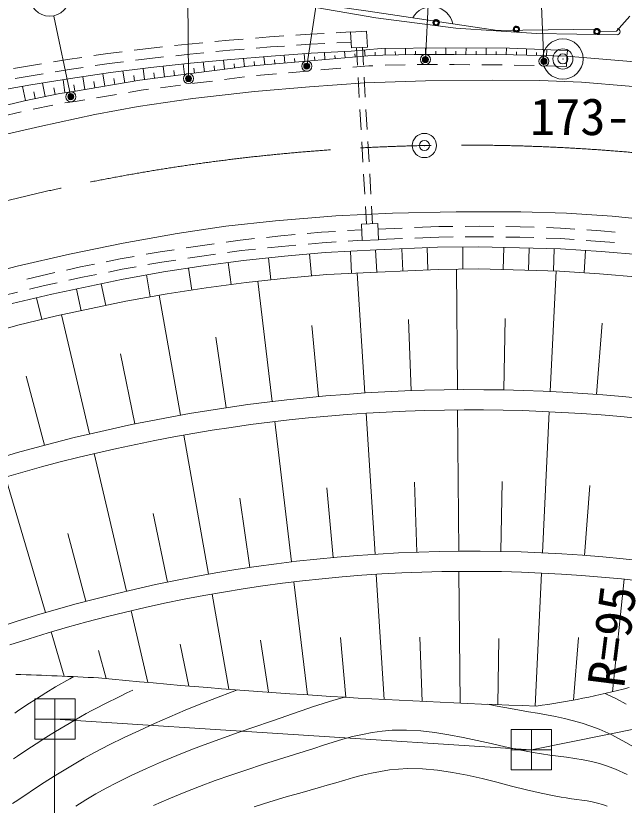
# Model space of a CAD drawing. Units: millimetres, scale not verified. Extents: x 40000 to 680000, y 20000 to 380000.
# Drawn here: x 345498 to 375664, y 280176 to 319281 of the extents above; entities that cross this region are included whole.
import ezdxf
from ezdxf.enums import TextEntityAlignment as Align

# ---------------------------------------------------------------- set-up
doc = ezdxf.new("R2010")
doc.units = ezdxf.units.MM
doc.header["$LTSCALE"] = 1000
doc.header["$PDMODE"] = 32
doc.header["$PDSIZE"] = 500
doc.linetypes.add('CHAIN', pattern=[18.5, 12, -1.5, 3.5, -1.5])
for name, color, linetype, lineweight in [('M-BGD', 7, 'Continuous', 13), ('M-BMK', 2, 'CHAIN', 13), ('M-BMK-ROW', 30, 'Continuous', 13), ('M-BMK-SRVR', 3, 'Continuous', 13), ('M-STR-HTXT', 7, 'Continuous', 13), ('M-STR-STRC', 7, 'Continuous', 13)]:
    doc.layers.add(name, color=color, linetype=linetype, lineweight=lineweight)
doc.styles.add('ＭＳ ゴシック', font='')
doc.styles.get('ＭＳ ゴシック').set_extended_font_data('MS Gothic')

msp = doc.modelspace()

# ---------------------------------------------------------------- linework, layer by layer
at = {"layer": 'M-BGD'}
for p, q in [((375275, 318524), (375935, 319266)), ((359383, 318323), (360086, 318370)), ((360086, 318370), (360790, 318408)), ((361389, 318440), (362092, 318478)), ((375275, 318524), (374422, 318507)), ((354069, 317877), (354773, 317945)), ((355370, 318002), (356074, 318069)), ((356074, 318069), (356779, 318127)), ((357377, 318177), (358081, 318235)), ((358081, 318235), (358785, 318282)), ((361419, 317941), (362121, 317979)), ((351371, 317575), (352079, 317663)), ((352079, 317663), (352776, 317738)), ((353373, 317802), (354069, 317877)), ((355418, 317504), (356119, 317571)), ((356119, 317571), (356820, 317629)), ((357418, 317678), (358119, 317736)), ((358119, 317736), (358818, 317783)), ((359417, 317824), (360117, 317871)), ((360117, 317871), (360819, 317909)), ((362384, 317700), (362434, 316827)), ((362683, 317718), (362734, 316843)), ((362821, 317283), (362795, 317586)), ((363819, 317337), (363813, 317660)), ((364819, 317356), (364813, 317674)), ((365819, 317364), (365818, 317687)), ((366319, 317365), (366319, 317533)), ((366819, 317365), (366818, 317701)), ((367819, 317361), (367822, 317692)), ((368819, 317352), (368822, 317683)), ((369819, 317343), (369822, 317674)), ((370818, 317324), (370826, 317640)), ((371818, 317298), (371826, 317601)), ((348066, 317112), (348770, 317218)), ((349363, 317307), (350067, 317412)), ((350067, 317412), (350775, 317501)), ((351434, 317079), (352137, 317167)), ((352137, 317167), (352830, 317241)), ((353427, 317305), (354120, 317380)), ((354120, 317380), (354821, 317447)), ((356844, 316759), (356790, 317175)), ((357839, 316855), (357803, 317259)), ((358835, 316943), (358801, 317331)), ((359333, 316987), (359317, 317171)), ((359831, 317031), (359799, 317398)), ((360329, 317073), (360315, 317244)), ((360828, 317115), (360799, 317457)), ((361326, 317157), (361313, 317313)), ((361824, 317199), (361798, 317511)), ((362322, 317241), (362310, 317393)), ((363320, 317314), (363311, 317475)), ((364319, 317347), (364316, 317506)), ((365319, 317364), (365319, 317525)), ((367319, 317365), (367320, 317531)), ((368319, 317356), (368320, 317522)), ((369319, 317347), (369320, 317513)), ((370319, 317336), (370323, 317494)), ((371318, 317311), (371322, 317463)), ((372805, 316773), (372818, 317273)), ((345390, 316668), (346087, 316790)), ((346087, 316790), (346780, 316903)), ((347373, 316999), (348066, 317112)), ((349436, 316812), (350135, 316917)), ((350135, 316917), (350838, 317005)), ((352877, 316247), (352806, 316786)), ((353868, 316376), (353801, 316893)), ((354860, 316505), (354797, 316993)), ((355356, 316568), (355327, 316796)), ((355852, 316632), (355793, 317088)), ((356348, 316695), (356321, 316904)), ((357341, 316811), (357323, 317013)), ((358337, 316899), (358320, 317093)), ((362995, 316795), (362210, 316730)), ((363207, 316807), (362995, 316795)), ((364806, 316856), (363806, 316837)), ((366406, 316865), (365406, 316864)), ((367227, 316866), (367006, 316866)), ((368006, 316859), (367227, 316866)), ((369606, 316845), (368606, 316854)), ((371206, 316814), (370206, 316839)), ((372805, 316773), (371806, 316799)), ((346170, 316297), (346861, 316410)), ((347453, 316506), (348144, 316618)), ((348144, 316618), (348843, 316723)), ((349911, 315795), (349807, 316413)), ((350898, 315961), (350799, 316546)), ((351885, 316118), (351813, 316673)), ((352381, 316183), (352346, 316452)), ((353372, 316312), (353339, 316570)), ((354364, 316441), (354333, 316685)), ((358424, 316405), (357428, 316316)), ((359958, 316541), (359022, 316458)), ((360018, 316546), (359958, 316541)), ((361612, 316679), (360616, 316596)), ((345476, 316175), (346170, 316297)), ((347937, 315474), (347846, 316114)), ((348925, 315629), (348818, 316264)), ((349418, 315712), (349366, 316021)), ((350404, 315878), (350355, 316171)), ((351391, 316044), (351344, 316320)), ((355245, 316050), (354366, 315937)), ((356832, 316253), (355840, 316126)), ((362469, 316228), (362527, 315230)), ((362769, 316244), (362826, 315245)), ((345977, 315081), (345831, 315781)), ((346956, 315286), (346818, 315947)), ((347445, 315388), (347379, 315704)), ((348432, 315546), (348379, 315864)), ((351716, 315592), (351083, 315485)), ((352071, 315638), (351716, 315592)), ((353658, 315845), (352666, 315716)), ((354366, 315937), (354253, 315922)), ((346466, 315184), (346397, 315514)), ((350491, 315386), (349505, 315220)), ((347336, 314855), (346357, 314650)), ((348442, 315041), (347925, 314967)), ((348914, 315120), (348442, 315041)), ((345772, 314520), (344798, 314292)), ((362561, 314631), (362619, 313633)), ((362861, 314646), (362919, 313648)), ((362654, 313034), (362712, 312035)), ((362954, 313049), (363011, 312051)), ((362746, 311437), (362804, 310438)), ((363046, 311452), (363104, 310453)), ((362839, 309839), (362889, 308967)), ((363139, 309854), (363189, 308979)), ((360650, 308557), (359943, 308494)), ((361349, 308600), (360650, 308557)), ((362648, 308681), (361948, 308638)), ((364660, 308762), (363454, 308711)), ((366466, 308837), (365260, 308787)), ((367175, 308844), (366466, 308837)), ((368483, 308855), (367775, 308849)), ((369194, 308848), (368483, 308855)), ((370504, 308834), (369793, 308842)), ((371206, 308811), (370504, 308834)), ((372508, 308768), (371806, 308791)), ((373211, 308718), (372508, 308768)), ((374511, 308626), (373809, 308676)), ((375221, 308562), (374511, 308626)), ((356623, 308167), (355932, 308069)), ((357332, 308241), (356623, 308167)), ((358638, 308378), (357929, 308304)), ((359345, 308441), (358638, 308378)), ((362669, 308162), (361979, 308119)), ((364678, 308242), (363475, 308191)), ((366480, 308317), (365277, 308267)), ((367181, 308324), (366480, 308317)), ((368483, 308335), (367781, 308329)), ((369188, 308328), (368483, 308335)), ((370492, 308314), (369788, 308322)), ((371187, 308291), (370492, 308314)), ((372481, 308249), (371787, 308271)), ((373176, 308199), (372481, 308249)), ((374470, 308107), (373775, 308157)), ((354646, 307886), (353947, 307782)), ((355337, 307984), (354646, 307886)), ((358689, 307860), (357986, 307787)), ((359390, 307923), (358689, 307860)), ((360689, 308038), (359988, 307976)), ((361380, 308081), (360689, 308038)), ((375176, 308044), (374470, 308107)), ((352654, 307590), (351961, 307467)), ((353353, 307694), (352654, 307590)), ((354721, 307372), (354026, 307268)), ((355407, 307469), (354721, 307372)), ((356687, 307651), (356001, 307553)), ((357389, 307724), (356687, 307651)), ((349398, 306978), (348706, 306837)), ((350677, 307238), (349986, 307097)), ((351370, 307362), (350677, 307238)), ((352738, 307077), (352052, 306955)), ((353433, 307180), (352738, 307077)), ((348706, 306837), (348017, 306685)), ((350775, 306727), (350088, 306588)), ((351461, 306850), (350775, 306727)), ((367350, 306729), (367398, 300759)), ((372284, 306640), (371999, 300668)), ((346741, 306405), (346051, 306238)), ((347431, 306557), (346741, 306405)), ((348814, 306328), (348129, 306178)), ((349500, 306468), (348814, 306328)), ((362419, 306537), (362799, 300594)), ((346858, 305899), (346175, 305733)), ((347543, 306049), (346858, 305899)), ((357501, 306129), (358216, 300173)), ((345592, 305591), (344909, 305425)), ((352612, 305438), (353664, 299497)), ((347769, 304467), (349156, 298569)), ((365097, 300709), (364970, 304243)), ((369699, 300746), (369769, 304282)), ((360504, 300415), (360181, 303938)), ((374296, 300526), (374563, 304053)), ((355935, 299867), (355416, 303365)), ((351403, 299064), (350690, 302529)), ((346924, 298011), (346018, 301430)), ((362862, 299596), (363309, 292610)), ((367406, 299759), (367462, 292760)), ((371951, 299669), (371618, 292677)), ((358335, 299180), (359170, 292230)), ((353838, 298512), (355059, 291619)), ((349385, 297595), (350988, 290781)), ((344990, 296431), (346970, 289717)), ((365384, 292714), (365260, 296181)), ((369541, 292747), (369609, 296216)), ((361237, 292449), (360919, 295904)), ((373692, 292549), (373954, 296009)), ((357110, 291953), (356600, 295385)), ((353017, 291229), (352317, 294627)), ((348971, 290277), (348083, 293631)), ((367470, 291760), (367523, 285231)), ((363372, 291612), (363768, 285414)), ((371570, 291678), (371256, 285090)), ((375659, 291369), (375080, 285794)), ((359289, 291237), (359961, 285642)), ((355233, 290635), (356068, 285920)), ((351217, 289808), (352052, 286253)), ((347253, 288758), (347899, 286567)), ((357638, 288359), (358021, 285775)), ((361598, 288476), (361869, 285523)), ((365533, 288504), (365648, 285317)), ((369455, 288440), (369390, 285156)), ((373391, 288483), (373157, 285386)), ((349605, 287846), (349977, 286445)), ((353642, 288154), (354070, 286080))]:
    msp.add_line(p, q, dxfattribs=at)
for points in [[(374409, 318612), (369374, 318553), (362967, 319508), (359317, 320021), (355897, 320874)], [(362129, 317529), (363614, 317657), (366809, 317701), (369983, 317673), (372855, 317562), (372818, 317273)], [(340158, 314690), (342305, 315138), (344272, 315507), (346245, 315854), (348213, 316173), (350196, 316471), (352189, 316720), (354165, 316932), (356159, 317123), (358152, 317287), (360144, 317422), (362129, 317529)], [(372818, 317273), (370182, 317340), (367229, 317366), (365244, 317364), (363696, 317335), (362960, 317294), (359915, 317039), (357033, 316783), (354302, 316433), (351642, 316086), (348366, 315535), (347680, 315437), (345938, 315073), (344188, 314662), (341419, 314015), (340347, 313829)], [(407867, 316979), (403828, 315891), (400745, 315357), (398271, 315062), (396150, 314941), (393632, 315013), (390970, 315236), (386021, 315861), (380271, 316580), (376390, 316986), (372818, 317273)], [(345316, 305022), (347283, 305488), (350743, 306221), (352823, 306593), (354788, 306894), (356788, 307158), (358815, 307381), (360842, 307559), (363389, 307687), (366405, 307817), (368446, 307843), (372498, 307735), (374515, 307603), (376517, 307436)], [(343223, 303279), (345594, 303957), (347523, 304415), (350953, 305142), (353003, 305507), (354943, 305805), (356920, 306066), (358923, 306286), (360918, 306462), (363440, 306588), (366436, 306717), (368438, 306743), (372448, 306636), (374434, 306506), (376411, 306341)], [(345448, 284741), (345590, 284838), (346053, 285148), (346520, 285452), (346992, 285747), (347471, 286032), (348177, 286436), (348372, 286545)], [(345330, 280259), (345461, 280343), (345945, 280661), (346429, 280980), (346914, 281297), (347401, 281610), (347891, 281917), (348387, 282216), (348888, 282505), (349396, 282781), (350133, 283160), (350876, 283527), (351625, 283884), (352380, 284229), (353139, 284562), (353903, 284886), (354672, 285198), (355444, 285501), (356220, 285793), (356483, 285888)], [(345388, 282478), (345578, 282604), (346046, 282912), (346515, 283219), (346987, 283522), (347461, 283820), (347939, 284111), (348422, 284395), (348704, 284555), (348988, 284711), (349274, 284864), (349561, 285014), (349850, 285162), (350139, 285307), (350430, 285451), (350721, 285594), (351012, 285737), (351303, 285879)], [(348483, 280129), (348974, 280438), (349471, 280736), (349975, 281022), (350488, 281292), (351227, 281654), (351973, 281998), (352727, 282327), (353488, 282641), (354254, 282944), (355024, 283235), (355798, 283517), (356575, 283791), (357354, 284059), (358133, 284323), (358652, 284501), (359172, 284685), (359693, 284870), (360215, 285050), (360739, 285222), (361266, 285380), (361797, 285520), (361868, 285536)], [(374723, 285710), (374790, 285683), (375282, 285448), (375759, 285184)], [(368893, 285175), (369367, 285082), (370023, 284960), (370470, 284882), (370917, 284807), (371365, 284731), (371813, 284651), (372259, 284564), (372702, 284468), (373142, 284360), (373576, 284238), (374005, 284097), (374427, 283937), (375019, 283671), (375595, 283373), (376157, 283049)], [(375813, 281699), (375231, 281969), (374843, 282115), (374446, 282236), (374044, 282336), (373635, 282418), (373223, 282488), (372809, 282549), (372393, 282605), (371977, 282661), (371563, 282721), (371151, 282789), (370455, 282923), (369760, 283072), (369064, 283229), (368368, 283385), (367671, 283533), (366973, 283665), (366274, 283774), (365573, 283853), (364870, 283893), (364165, 283887), (363668, 283849), (363174, 283781), (362684, 283687), (362196, 283573), (361712, 283441), (361229, 283297), (360748, 283145), (360269, 282988), (359791, 282832), (359313, 282681), (358524, 282435), (357736, 282186), (356950, 281930), (356166, 281666), (355386, 281392), (354611, 281106), (353842, 280805), (353079, 280489), (352325, 280156)], [(357309, 280099), (358102, 280346), (358898, 280583), (359695, 280813), (360493, 281038), (360929, 281163), (361367, 281292), (361805, 281420), (362245, 281543), (362687, 281659), (363130, 281763), (363575, 281852), (364022, 281922), (364471, 281969), (364923, 281990), (365669, 281973), (366410, 281905), (367149, 281797), (367884, 281657), (368618, 281492), (369350, 281313), (370082, 281127), (370813, 280944), (371546, 280772), (372280, 280619), (372536, 280574), (372793, 280536), (373051, 280500), (373310, 280465), (373568, 280429), (373824, 280388), (374079, 280339), (374331, 280281), (374579, 280210), (374822, 280125)]]:
    msp.add_lwpolyline(points, dxfattribs=at)
for points in [[(362139, 317686), (362092, 318477), (362882, 318524), (362928, 317732)], [(363442, 308990), (363475, 308190), (362670, 308157), (362636, 308956)]]:
    msp.add_lwpolyline(points, close=True, dxfattribs=at)
for centre, radius, start, end in [((366117, 318670), 1064, 11.5342, 151.5022), ((368064, 218173), 82589, 83.40691, 126.84393), ((368064, 218173), 81589, 83.40691, 126.84393), ((368064, 218173), 74589, 83.40697, 108.34179), ((368064, 218173), 73589, 83.40697, 108.09271), ((342062, 154523), 132173, 86.73038, 88.51011), ((382221, 625214), 340301, 264.49929, 268.16057), ((366151, 323222), 38479, 277.6864, 284.6811)]:
    msp.add_arc(centre, radius, start, end, dxfattribs=at)
for points, knots in [([(477616, 282734), (477077, 284454), (476944, 284915), (476542, 286321), (475833, 288795), (475511, 290203), (474901, 292704), (474396, 294779), (474167, 295955), (473722, 298045), (473040, 301248), (472704, 303053), (472059, 306264), (471582, 308639), (471425, 309993), (470846, 312345), (470385, 314218), (470169, 315289), (469477, 317089), (468269, 320233), (467537, 321996), (465860, 324916), (464484, 327313), (463629, 328636), (461820, 330725), (460727, 331988), (459973, 332582), (458617, 333557), (457467, 334385), (456766, 334809), (455440, 335308), (453891, 335891), (452941, 336002), (451298, 336197), (449251, 336439), (448080, 336525), (446024, 336379), (444604, 336279), (443789, 336218), (442421, 335824), (440788, 335355), (439874, 335045), (438349, 334297), (437379, 333822), (436882, 333466), (435943, 332932), (434048, 331854), (433044, 331143), (431094, 330169), (429013, 329130), (427834, 328561), (425658, 327738), (423815, 327041), (422737, 326779), (420842, 326240), (419022, 325723), (418016, 325345), (416147, 325048), (413117, 324566), (411374, 324559), (408307, 324588), (405491, 324615), (403915, 324806), (401117, 325131), (399516, 325318), (398637, 325542), (397048, 325815), (394363, 326276), (392868, 326586), (390180, 327035), (388183, 327370), (387075, 327640), (385062, 327854), (382906, 328082), (381690, 328141), (379524, 328232), (377855, 328302), (376919, 328290), (375248, 328303), (373595, 328316), (372667, 328203), (371016, 328285), (369686, 328352), (368935, 328405), (367626, 328650), (366210, 328914), (365423, 329123), (364065, 329602), (362358, 330204), (361455, 330682), (359809, 331434), (357938, 332290), (356959, 332916), (355072, 333735), (353687, 334336), (352876, 334589), (351451, 335088), (350593, 335387), (350315, 335484), (349247, 335833)], [0, 0, 0, 0, 1, 1, 1, 2, 2, 2, 3, 3, 3, 4, 4, 4, 5, 5, 5, 6, 6, 6, 7, 7, 7, 8, 8, 8, 9, 9, 9, 10, 10, 10, 11, 11, 11, 12, 12, 12, 13, 13, 13, 14, 14, 14, 15, 15, 15, 16, 16, 16, 17, 17, 17, 18, 18, 18, 19, 19, 19, 20, 20, 20, 21, 21, 21, 22, 22, 22, 23, 23, 23, 24, 24, 24, 25, 25, 25, 26, 26, 26, 27, 27, 27, 28, 28, 28, 29, 29, 29, 30, 30, 30, 31, 31, 31, 32, 32, 32, 33, 33, 33, 33]), ([(475210, 281098), (474850, 282697), (474754, 283122), (474423, 284409), (474072, 285775), (473910, 286553), (473455, 287888), (472857, 289637), (472297, 290530), (471614, 292247), (470732, 294466), (470305, 295735), (469472, 297973), (468798, 299784), (468361, 300778), (467756, 302613), (467086, 304648), (466815, 305823), (466301, 307903), (465928, 309414), (465870, 310296), (465477, 311802), (464949, 313824), (464554, 314929), (463921, 316920), (463269, 318973), (463024, 320170), (462194, 322159), (461745, 323236), (461520, 323866), (460887, 324847), (459853, 326447), (459238, 327345), (457905, 328706), (456635, 330002), (455804, 330629), (454275, 331606), (453411, 332158), (452889, 332435), (451916, 332756), (451019, 333051), (450482, 333168), (449539, 333193), (447884, 333237), (446935, 333228), (445309, 332919), (444762, 332815), (444442, 332779), (443927, 332566), (442880, 332132), (442338, 331787), (441335, 331259), (440569, 330856), (440168, 330574), (439385, 330207), (438410, 329751), (437812, 329620), (436812, 329222), (435920, 328867), (435426, 328653), (434535, 328291), (433135, 327722), (432352, 327400), (430947, 326843), (429325, 326200), (428421, 325827), (426784, 325224), (425717, 324831), (425119, 324612), (424032, 324280), (422690, 323869), (421914, 323717), (420540, 323429), (419702, 323254), (419229, 323156), (418376, 323066), (417423, 322966), (416880, 323079), (415923, 323021), (415045, 322967), (414548, 322958), (413680, 322817), (412220, 322581), (411439, 322253), (409977, 322023), (409068, 321881), (408549, 321833), (407629, 321833), (406697, 321833), (406178, 321928), (405250, 322015), (403486, 322181), (402498, 322288), (400740, 322515), (398896, 322754), (397864, 322889), (396029, 323186), (394165, 323487), (393122, 323666), (391274, 324049), (389552, 324406), (388610, 324703), (386890, 325064), (385379, 325381), (384530, 325549), (383006, 325798), (381259, 326083), (380287, 326313), (378524, 326460), (377811, 326520), (377408, 326558), (376694, 326526), (375678, 326482), (375119, 326319), (374105, 326241), (372613, 326126), (371775, 326042), (370278, 326062), (369003, 326080), (368284, 326153), (367029, 326380), (365555, 326646), (364763, 326952), (363327, 327379), (361753, 327847), (360858, 328080), (359324, 328666), (357763, 329262), (356955, 329754), (355429, 330435), (354328, 330926), (353749, 331304), (352602, 331675), (351297, 332099), (350541, 332273), (349188, 332509), (348036, 332710), (347387, 332831), (346219, 332891), (344061, 333002), (342838, 333033), (340687, 332830), (338833, 332654), (337794, 332480), (335986, 332034), (334693, 331714), (333977, 331482), (332741, 330984), (331168, 330349), (330293, 329945), (328854, 329047), (326303, 327455), (324906, 326425), (322837, 324242), (320638, 321922), (319978, 320698), (318184, 317509)], [0, 0, 0, 0, 1, 1, 1, 2, 2, 2, 3, 3, 3, 4, 4, 4, 5, 5, 5, 6, 6, 6, 7, 7, 7, 8, 8, 8, 9, 9, 9, 10, 10, 10, 11, 11, 11, 12, 12, 12, 13, 13, 13, 14, 14, 14, 15, 15, 15, 16, 16, 16, 17, 17, 17, 18, 18, 18, 19, 19, 19, 20, 20, 20, 21, 21, 21, 22, 22, 22, 23, 23, 23, 24, 24, 24, 25, 25, 25, 26, 26, 26, 27, 27, 27, 28, 28, 28, 29, 29, 29, 30, 30, 30, 31, 31, 31, 32, 32, 32, 33, 33, 33, 34, 34, 34, 35, 35, 35, 36, 36, 36, 37, 37, 37, 38, 38, 38, 39, 39, 39, 40, 40, 40, 41, 41, 41, 42, 42, 42, 43, 43, 43, 44, 44, 44, 45, 45, 45, 46, 46, 46, 47, 47, 47, 48, 48, 48, 49, 49, 49, 50, 50, 50, 51, 51, 51, 52, 52, 52, 52]), ([(320815, 317148), (323241, 320019), (323890, 320931), (326164, 323056), (327025, 323860), (327491, 324332), (328415, 325062), (330408, 326636), (331739, 327246), (334033, 328335), (335075, 328830), (335701, 329032), (336817, 329324), (337642, 329539), (338117, 329609), (338959, 329738), (339937, 329887), (340487, 329975), (341475, 330027), (342914, 330104), (343728, 330093), (345163, 329964), (346129, 329878), (346653, 329694), (347596, 329469), (348940, 329148), (349686, 328938), (351001, 328516), (352458, 328049), (353247, 327710), (354691, 327206), (356095, 326716), (356884, 326451), (358292, 325975), (359195, 325669), (359696, 325483), (360607, 325200), (361646, 324878), (362233, 324710), (363282, 324423), (364463, 324100), (365121, 323904), (366317, 323642), (367280, 323430), (367827, 323347), (368801, 323190), (369642, 323055), (370111, 322946), (370960, 322883), (372340, 322781), (373118, 322794), (374502, 322784), (375336, 322777), (375803, 322806), (376637, 322790), (378188, 322761), (379056, 322710), (380604, 322610), (382347, 322498), (383320, 322385), (385061, 322250), (386328, 322151), (387042, 322151), (388304, 322005), (389757, 321836), (390558, 321643), (391999, 321390), (393406, 321142), (394183, 320941), (395593, 320710), (397542, 320392), (398644, 320276), (400599, 319997), (401989, 319798), (402762, 319646), (404158, 319488), (404532, 319445), (404654, 319429), (405118, 319385)], [0, 0, 0, 0, 1, 1, 1, 2, 2, 2, 3, 3, 3, 4, 4, 4, 5, 5, 5, 6, 6, 6, 7, 7, 7, 8, 8, 8, 9, 9, 9, 10, 10, 10, 11, 11, 11, 12, 12, 12, 13, 13, 13, 14, 14, 14, 15, 15, 15, 16, 16, 16, 17, 17, 17, 18, 18, 18, 19, 19, 19, 20, 20, 20, 21, 21, 21, 22, 22, 22, 23, 23, 23, 24, 24, 24, 25, 25, 25, 26, 26, 26, 26])]:
    msp.add_open_spline(points, degree=3, knots=knots, dxfattribs=at)
at = {"layer": 'M-BMK'}
msp.add_arc((367746, 217875), 95000, 82.85591, 126.67996, dxfattribs=at)
at = {"layer": 'M-BMK-ROW'}
for p, q in [((346442, 283440), (346442, 285440)), ((346442, 285440), (348442, 285440)), ((347442, 285440), (347442, 283440)), ((348442, 285440), (348442, 283440)), ((346442, 284440), (348442, 284440)), ((347442, 284440), (347348, 258728)), ((347442, 284440), (371063, 282926)), ((370063, 281926), (370063, 283926)), ((370063, 283926), (372063, 283926)), ((371063, 282926), (376870, 284083)), ((371063, 283926), (371063, 281926)), ((372063, 283926), (372063, 281926)), ((348442, 283440), (346442, 283440)), ((370063, 282926), (372063, 282926)), ((372063, 281926), (370063, 281926))]:
    msp.add_line(p, q, dxfattribs=at)
at = {"layer": 'M-BMK-SRVR'}
for centre, radius in [((372624, 317143), 1000), ((372624, 317143), 500), ((365758, 312855), 600)]:
    msp.add_circle(centre, radius, dxfattribs=at)
for p in [(372624, 317143), (365758, 312855)]:
    msp.add_point(p, dxfattribs=at)
at = {"layer": 'M-STR-HTXT'}
for p, q in [((354062, 316169), (353996, 324137)), ((359926, 316787), (360765, 322232)), ((365807, 317113), (366016, 321286)), ((371683, 317026), (371539, 320506)), ((348226, 315272), (347385, 319267)), ((365887, 307795), (365934, 306696)), ((367655, 307833), (367669, 306733)), ((369696, 307810), (369666, 306710)), ((370945, 307776), (370916, 306677)), ((360060, 307490), (360157, 306395)), ((362091, 307622), (362146, 306523)), ((363339, 307684), (363394, 306586)), ((364638, 307741), (364685, 306642)), ((372195, 307743), (372165, 306643)), ((373746, 307654), (373674, 306556)), ((356027, 307057), (356171, 305967)), ((358031, 307294), (358151, 306201)), ((354059, 306782), (354226, 305695)), ((351973, 306441), (352166, 305358)), ((349728, 306006), (349956, 304930)), ((348505, 305747), (348733, 304671)), ((346528, 305309), (346782, 304239))]:
    msp.add_line(p, q, dxfattribs=at)
for centre, radius in [((365807, 317113), 150), ((365807, 317113), 120), ((365807, 317113), 90), ((365807, 317113), 60), ((365807, 317113), 30), ((371683, 317026), 150), ((371683, 317026), 120), ((359926, 316787), 150), ((359926, 316787), 120), ((359926, 316787), 90), ((359926, 316787), 60), ((359926, 316787), 30), ((359926, 316787), 20), ((365807, 317113), 20), ((371683, 317026), 90), ((371683, 317026), 60), ((371683, 317026), 30), ((371683, 317026), 20), ((354062, 316169), 150), ((354062, 316169), 120), ((354062, 316169), 90), ((354062, 316169), 60), ((354062, 316169), 30), ((354062, 316169), 20), ((348226, 315272), 150), ((348226, 315272), 120), ((348226, 315272), 90), ((348226, 315272), 60), ((348226, 315272), 30), ((348226, 315272), 20)]:
    msp.add_circle(centre, radius, dxfattribs=at)
for p in [(365807, 317113), (371683, 317026), (359926, 316787), (354062, 316169), (348226, 315272)]:
    msp.add_point(p, dxfattribs=at)
at = {"layer": 'M-STR-STRC'}
for points in [[(375307, 318342), (371310, 318398), (367310, 318673), (363342, 319173), (359415, 319852), (355535, 320689), (351718, 321799), (348137, 323547), (344614, 325431), (340577, 325744), (336873, 324200), (333639, 321822), (330690, 319375), (327533, 316918), (324336, 314479), (321156, 312062), (317977, 309682), (314699, 307380), (311385, 305148), (304695, 300754), (294580, 294342)], [(343428, 313057), (346692, 313802), (349421, 314389), (351559, 314794), (354270, 315179), (357331, 315536), (360064, 315767), (362797, 315952), (365816, 316065), (369141, 316095), (371485, 316070), (373550, 315986)], [(373550, 315986), (375910, 315800), (378908, 315477), (381225, 315192), (383230, 314921), (387734, 314355), (389939, 314105), (392044, 313912), (393653, 313815), (395352, 313802), (397170, 313899), (399063, 314086), (401198, 314397), (403105, 314746), (405915, 315327), (408181, 315794)], [(343007, 306207), (345571, 306879), (348161, 307475), (350817, 308010), (353493, 308492), (355906, 308859), (358375, 309127), (361363, 309364), (364177, 309511), (367327, 309577), (370546, 309569), (372806, 309509), (375065, 309350), (378623, 308998)]]:
    msp.add_lwpolyline(points, dxfattribs=at)
for centre, radius in [((347176, 320260), 1000), ((366342, 318937), 128), ((366342, 318937), 100), ((370319, 318607), 128), ((370319, 318607), 100), ((374309, 318497), 128), ((374309, 318497), 100)]:
    msp.add_circle(centre, radius, dxfattribs=at)
for centre, radius, start, end in [((366342, 318937), 159, 290.8852, 234.7403), ((370319, 318607), 159, 294.1377, 237.9927), ((374309, 318497), 159, 297.2809, 241.1359), ((375309, 318492), 150, 269.2084, 89.2084)]:
    msp.add_arc(centre, radius, start, end, dxfattribs=at)

# ---------------------------------------------------------------- texts
at = {"layer": 'M-BMK-SRVR', "style": 'ＭＳ ゴシック'}
msp.add_text('173-14-0-2', height=1833, dxfattribs=at).set_placement((370995, 312820), align=Align.BOTTOM_LEFT)
at = {"layer": 'M-STR-HTXT', "style": 'ＭＳ ゴシック'}
msp.add_text('R=95', height=1833, rotation=82.856, dxfattribs=at).set_placement((373837, 286179), align=Align.TOP_LEFT)

doc.saveas('drawing.dxf')
